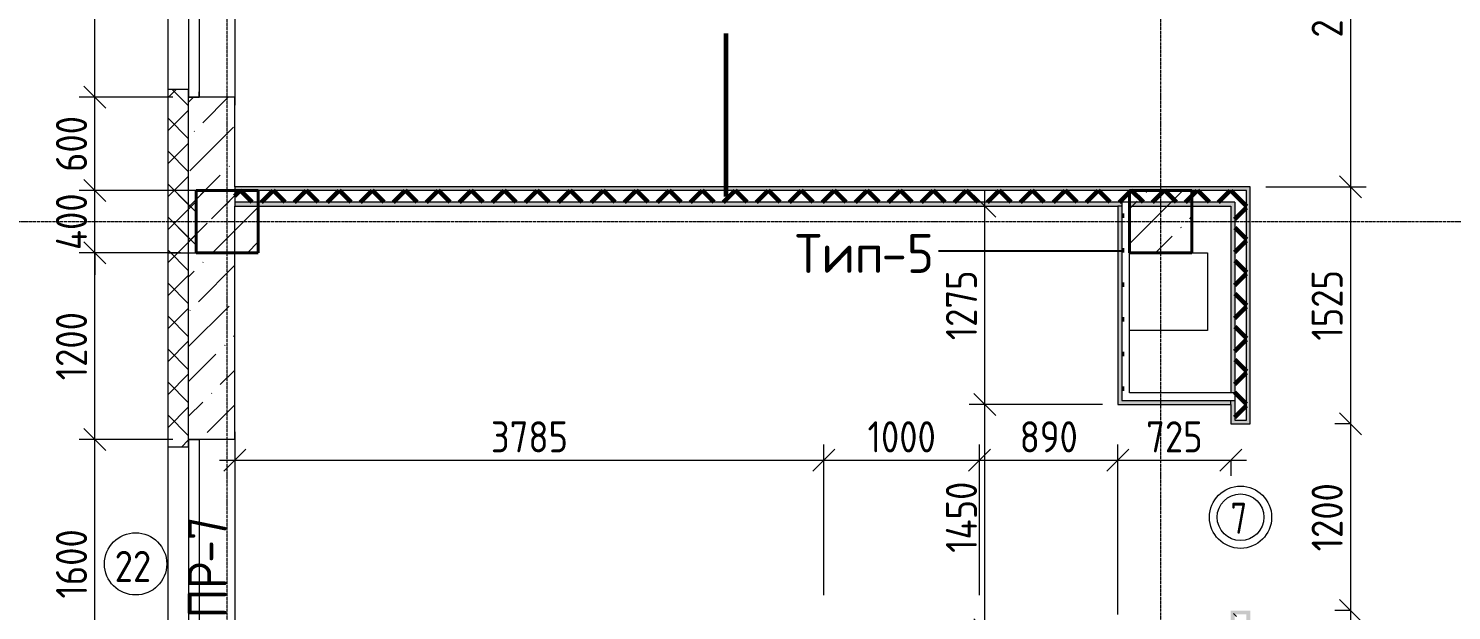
# Model space of a CAD drawing. Header units: millimetres. Extents: x -60946 to 138510, y -262288 to 24501.
# Drawn here: x -20868 to -11722, y -149693 to -145950 of the extents above; entities that cross this region are included whole.
import ezdxf

# ---------------------------------------------------------------- set-up
doc = ezdxf.new("R2010")
doc.units = ezdxf.units.MM
doc.linetypes.add('ADSK_Линия сетки', pattern=[25, 20, -2.5, 0, -2.5])
for name, color, linetype, lineweight in [('2)Тип-2', 3, 'Continuous', 60), ('2)Тип-5', 1, 'Continuous', 60), ('_ Окна', 7, 'Continuous', 18), ('Марки', 7, 'Continuous', 20), ('Марки дверей', 7, 'Continuous', 20), ('Марки окон', 7, 'Continuous', 20), ('Несущие колонны', 7, 'Continuous', 18), ('Окна', 7, 'Continuous', 9), ('Оси', 7, 'Continuous', 9), ('Перекрытие', 7, 'Continuous', 18), ('Размеры', 7, 'Continuous', 9), ('Стены внутренние', 7, 'Continuous', 18), ('Стены наружные', 7, 'Continuous', 18), ('Стены штриховка', 7, 'Continuous', 9)]:
    doc.layers.add(name, color=color, linetype=linetype, lineweight=lineweight)
doc.styles.add('GOST Common_2', font='', dxfattribs={"width": 0.9, "height": 250})
doc.styles.add('GOST Common_3', font='', dxfattribs={"width": 0.9, "height": 200})
doc.styles.add('GOST Common_4', font='', dxfattribs={"height": 250})
doc.styles.add('GOST Common_B', font='', dxfattribs={"width": 0.8, "height": 200})
doc.styles.get('GOST Common_2').set_extended_font_data('GOST Common')
doc.styles.get('GOST Common_3').set_extended_font_data('GOST Common')
doc.styles.get('GOST Common_4').set_extended_font_data('GOST Common')
doc.styles.get('GOST Common_B').set_extended_font_data('GOST Common', bold=True)
doc.dimstyles.new('ADSK_Основной_2_0_1', dxfattribs={"dimscale": 304.8, "dimtxt": 201.142999, "dimasz": 0.463911, "dimexe": 0.328084, "dimexo": 0.328084, "dimgap": 0.164042, "dimtad": 1, "dimdec": 3, "dimrnd": 0.001, "dimdsep": 46, "dimtxsty": 'GOST Common_3', "dimblk1": 'OBLIQUE', "dimblk2": 'OBLIQUE', "dimsah": 1, "dimcen": 0.09, "dimdle": 0.328084, "dimazin": 2, "dimtfac": 1, "dimtdec": 4, "dimtix": 1, "dimtmove": 1, "dimatfit": 3, "dimfxl": 1, "dimtvp": 1, "dimtolj": 1, "dimtzin": 0, "dimlwd": 20, "dimlwe": 20, "dimarcsym": 2})
doc.dimstyles.new('ADSK_Основной_2_0_2', dxfattribs={"dimscale": 304.8, "dimtxt": 201.142999, "dimasz": 0.463911, "dimexe": 0.328084, "dimexo": 0.328084, "dimgap": 0.164042, "dimtad": 1, "dimdec": 3, "dimrnd": 0.001, "dimdsep": 46, "dimtxsty": 'GOST Common_3', "dimblk1": 'OBLIQUE', "dimblk2": 'OBLIQUE', "dimsah": 1, "dimcen": 0.09, "dimdle": 0.328084, "dimazin": 2, "dimtfac": 1, "dimtdec": 4, "dimtix": 1, "dimtmove": 0, "dimatfit": 3, "dimfxl": 1, "dimtvp": 1, "dimtolj": 1, "dimtzin": 0, "dimlwd": 20, "dimlwe": 20, "dimarcsym": 2})
pattern_1 = [(45, (9.36, -150597.75), (-224.5064, 224.5064), []), (45, (233.87, -150597.75), (-224.5064, 224.5064), [396.875, -79.375, 3.353, -76.022])]
pattern_2 = [(45, (9.36, -150597.75), (-106.066, 106.066), []), (135, (9.36, -150597.75), (-106.066, -106.066), [])]

# ---------------------------------------------------------------- blocks, each defined once
blk = doc.blocks.new('ADSK_КолоннаЖБ_Прямоугольная - 400x400 мм-1807142-Кладочный план 3-го этажа')
at = {"layer": 'Несущие колонны', "lineweight": 40}
for p, q in [((-200, 200), (200, 200)), ((-200, -200), (-200, 200)), ((200, 200), (200, -200)), ((200, -200), (-200, -200))]:
    blk.add_line(p, q, dxfattribs=at)
blk = doc.blocks.new('ОКНО L03 _2СТ_RS - ОК-5_1600х2000h-3556607-Кладочный план 3-го этажа')
at = {"layer": '_ Окна'}
for p, q in [((-838.1, -79), (761.9, -79)), ((-838.1, -149), (-838.1, -79)), ((-838.1, -79), (-803.1, -79)), ((-818.1, -79), (-38.1, -79)), ((-38.1, -79), (741.9, -79)), ((761.9, -79), (726.9, -79)), ((761.9, -149), (761.9, -79)), ((-838.1, -149), (761.9, -149)), ((-838.1, -149), (-833.1, -149)), ((-818.1, -149), (-38.1, -149)), ((-38.1, -149), (741.9, -149)), ((761.9, -149), (756.9, -149))]:
    blk.add_line(p, q, dxfattribs=at)
at = {"layer": 'Окна'}
blk.add_line((-888.1, 150), (811.9, 150), dxfattribs=at)
blk = doc.blocks.new('_Oblique')
at = {"color": 0, "linetype": 'ByBlock', "lineweight": -2}
blk.add_line((-0.5, -0.5), (0.5, 0.5), dxfattribs=at)
blk = doc.blocks.new('*D5131')
at = {"layer": 'Defpoints', "color": 0, "transparency": 16777216}
for p in [(-20441.2, -148592.8), (-19839.6, -148592.8), (-19839.6, -150192.8)]:
    blk.add_point(p, dxfattribs=at)
at = {"layer": 'Размеры', "color": 0, "lineweight": 20, "transparency": 16777216}
for p, q in [((-20441.2, -150292.8), (-20441.2, -148492.8)), ((-19939.6, -148592.8), (-20541.2, -148592.8)), ((-19939.6, -150192.8), (-20541.2, -150192.8))]:
    blk.add_line(p, q, dxfattribs=at)
at = {"layer": 'Размеры', "color": 0, "lineweight": 20, "transparency": 16777216, "xscale": 141.4, "yscale": 141.4, "zscale": 141.4}
for p, rotation in [((-20441.2, -148592.8), 90), ((-20441.2, -150192.8), 270)]:
    blk.add_blockref('_Oblique', p, dxfattribs=dict(at, rotation=rotation))
at = {"layer": 'Размеры', "color": 0, "lineweight": 9, "transparency": 16777216, "insert": (-20591.2, -149392.8), "char_height": 200, "width": 560.473, "attachment_point": 5, "rotation": 90, "style": 'GOST Common_3'}
blk.add_mtext('\\A1;1600', dxfattribs=at)
blk = doc.blocks.new('*D5132')
at = {"layer": 'Defpoints', "color": 0, "transparency": 16777216}
for p in [(-20441.2, -147392.8), (-19790.6, -147392.8), (-19839.6, -148592.8)]:
    blk.add_point(p, dxfattribs=at)
at = {"layer": 'Размеры', "color": 0, "lineweight": 20, "transparency": 16777216}
for p, q in [((-20441.2, -148692.8), (-20441.2, -147292.8)), ((-19890.6, -147392.8), (-20541.2, -147392.8)), ((-19939.6, -148592.8), (-20541.2, -148592.8))]:
    blk.add_line(p, q, dxfattribs=at)
at = {"layer": 'Размеры', "color": 0, "lineweight": 20, "transparency": 16777216, "xscale": 141.4, "yscale": 141.4, "zscale": 141.4}
for p, rotation in [((-20441.2, -147392.8), 90), ((-20441.2, -148592.8), 270)]:
    blk.add_blockref('_Oblique', p, dxfattribs=dict(at, rotation=rotation))
at = {"layer": 'Размеры', "color": 0, "lineweight": 9, "transparency": 16777216, "insert": (-20591.2, -147992.8), "char_height": 200, "width": 560.473, "attachment_point": 5, "rotation": 90, "style": 'GOST Common_3'}
blk.add_mtext('\\A1;1200', dxfattribs=at)
blk = doc.blocks.new('*D5133')
at = {"layer": 'Defpoints', "color": 0, "transparency": 16777216}
for p in [(-20441.2, -146992.8), (-19790.6, -146992.8), (-19790.6, -147392.8)]:
    blk.add_point(p, dxfattribs=at)
at = {"layer": 'Размеры', "color": 0, "lineweight": 20, "transparency": 16777216}
for p, q in [((-20441.2, -146992.8), (-20441.2, -146851.4)), ((-19890.6, -146992.8), (-20541.2, -146992.8)), ((-20441.2, -147392.8), (-20441.2, -146992.8)), ((-19890.6, -147392.8), (-20541.2, -147392.8)), ((-20441.2, -147392.8), (-20441.2, -147534.2))]:
    blk.add_line(p, q, dxfattribs=at)
at = {"layer": 'Размеры', "color": 0, "lineweight": 20, "transparency": 16777216, "xscale": 141.4, "yscale": 141.4, "zscale": 141.4}
for p, rotation in [((-20441.2, -146992.8), 270), ((-20441.2, -147392.8), 90)]:
    blk.add_blockref('_Oblique', p, dxfattribs=dict(at, rotation=rotation))
at = {"layer": 'Размеры', "color": 0, "lineweight": 9, "transparency": 16777216, "insert": (-20591.2, -147192.8), "char_height": 200, "width": 474.561, "attachment_point": 5, "rotation": 90, "style": 'GOST Common_3'}
blk.add_mtext('\\A1;400', dxfattribs=at)
blk = doc.blocks.new('*D5134')
at = {"layer": 'Defpoints', "color": 0, "transparency": 16777216}
for p in [(-20441.2, -146392.8), (-19839.6, -146392.8), (-19790.6, -146992.8)]:
    blk.add_point(p, dxfattribs=at)
at = {"layer": 'Размеры', "color": 0, "lineweight": 20, "transparency": 16777216}
for p, q in [((-20441.2, -147092.8), (-20441.2, -146292.8)), ((-19939.6, -146392.8), (-20541.2, -146392.8)), ((-19890.6, -146992.8), (-20541.2, -146992.8))]:
    blk.add_line(p, q, dxfattribs=at)
at = {"layer": 'Размеры', "color": 0, "lineweight": 20, "transparency": 16777216, "xscale": 141.4, "yscale": 141.4, "zscale": 141.4}
for p, rotation in [((-20441.2, -146392.8), 90), ((-20441.2, -146992.8), 270)]:
    blk.add_blockref('_Oblique', p, dxfattribs=dict(at, rotation=rotation))
at = {"layer": 'Размеры', "color": 0, "lineweight": 9, "transparency": 16777216, "insert": (-20591.2, -146692.8), "char_height": 200, "width": 454.106, "attachment_point": 5, "rotation": 90, "style": 'GOST Common_3'}
blk.add_mtext('\\A1;600', dxfattribs=at)
blk = doc.blocks.new('*D5135')
at = {"layer": 'Defpoints', "color": 0, "transparency": 16777216}
for p in [(-20441.2, -144792.8), (-19839.6, -144792.8), (-19839.6, -146392.8)]:
    blk.add_point(p, dxfattribs=at)
at = {"layer": 'Размеры', "color": 0, "lineweight": 20, "transparency": 16777216}
for p, q in [((-20441.2, -146492.8), (-20441.2, -144692.8)), ((-19939.6, -144792.8), (-20541.2, -144792.8)), ((-19939.6, -146392.8), (-20541.2, -146392.8))]:
    blk.add_line(p, q, dxfattribs=at)
at = {"layer": 'Размеры', "color": 0, "lineweight": 20, "transparency": 16777216, "xscale": 141.4, "yscale": 141.4, "zscale": 141.4}
for p, rotation in [((-20441.2, -144792.8), 90), ((-20441.2, -146392.8), 270)]:
    blk.add_blockref('_Oblique', p, dxfattribs=dict(at, rotation=rotation))
at = {"layer": 'Размеры', "color": 0, "lineweight": 9, "transparency": 16777216, "insert": (-20591.2, -145592.8), "char_height": 200, "width": 560.473, "attachment_point": 5, "rotation": 90, "style": 'GOST Common_3'}
blk.add_mtext('\\A1;1600', dxfattribs=at)
blk = doc.blocks.new('М_двери1 - Марка экземпляра 2-3719212-Кладочный план 3-го этажа')
at = {"layer": 'Марки дверей'}
for radius in [2, 1.5]:
    blk.add_circle((0, 0), radius, dxfattribs=at)
blk = doc.blocks.new('*D5336')
at = {"layer": 'Defpoints', "color": 0, "transparency": 16777216}
for p in [(-12890.6, -144567.8), (-13015.6, -146967.8), (-12371.5, -146967.8)]:
    blk.add_point(p, dxfattribs=at)
at = {"layer": 'Размеры', "color": 0, "lineweight": 20, "transparency": 16777216}
for p, q in [((-12371.5, -144467.8), (-12371.5, -147067.8)), ((-12790.6, -144567.8), (-12271.5, -144567.8)), ((-12915.6, -146967.8), (-12271.5, -146967.8))]:
    blk.add_line(p, q, dxfattribs=at)
at = {"layer": 'Размеры', "color": 0, "lineweight": 20, "transparency": 16777216, "xscale": 141.4, "yscale": 141.4, "zscale": 141.4}
for p, rotation in [((-12371.5, -144567.8), 90), ((-12371.5, -146967.8), 270)]:
    blk.add_blockref('_Oblique', p, dxfattribs=dict(at, rotation=rotation))
at = {"layer": 'Размеры', "color": 0, "lineweight": 9, "transparency": 16777216, "insert": (-12521.5, -145767.8), "char_height": 200, "width": 625.93, "attachment_point": 5, "rotation": 90, "style": 'GOST Common_3'}
blk.add_mtext('\\A1;2400', dxfattribs=at)
blk = doc.blocks.new('*D5337')
at = {"layer": 'Defpoints', "color": 0, "transparency": 16777216}
for p in [(-13015.6, -146967.8), (-12371.5, -148492.8), (-12271.5, -148492.8)]:
    blk.add_point(p, dxfattribs=at)
at = {"layer": 'Размеры', "color": 0, "lineweight": 20, "transparency": 16777216}
for p, q in [((-12371.5, -146867.8), (-12371.5, -148592.8)), ((-12915.6, -146967.8), (-12271.5, -146967.8)), ((-12371.5, -148492.8), (-12471.5, -148492.8))]:
    blk.add_line(p, q, dxfattribs=at)
at = {"layer": 'Размеры', "color": 0, "lineweight": 20, "transparency": 16777216, "xscale": 141.4, "yscale": 141.4, "zscale": 141.4}
for p, rotation in [((-12371.5, -146967.8), 90), ((-12371.5, -148492.8), 270)]:
    blk.add_blockref('_Oblique', p, dxfattribs=dict(at, rotation=rotation))
at = {"layer": 'Размеры', "color": 0, "lineweight": 9, "transparency": 16777216, "insert": (-12521.5, -147730.3), "char_height": 200, "width": 560.473, "attachment_point": 5, "rotation": 90, "style": 'GOST Common_3'}
blk.add_mtext('\\A1;1525', dxfattribs=at)
blk = doc.blocks.new('*D5338')
at = {"layer": 'Defpoints', "color": 0, "transparency": 16777216}
for p in [(-12271.5, -148492.8), (-12371.5, -149692.8), (-12271.5, -149692.8)]:
    blk.add_point(p, dxfattribs=at)
at = {"layer": 'Размеры', "color": 0, "lineweight": 20, "transparency": 16777216}
for p, q in [((-12371.5, -148392.8), (-12371.5, -149792.8)), ((-12371.5, -148492.8), (-12471.5, -148492.8)), ((-12371.5, -149692.8), (-12471.5, -149692.8))]:
    blk.add_line(p, q, dxfattribs=at)
at = {"layer": 'Размеры', "color": 0, "lineweight": 20, "transparency": 16777216, "xscale": 141.4, "yscale": 141.4, "zscale": 141.4}
for p, rotation in [((-12371.5, -148492.8), 90), ((-12371.5, -149692.8), 270)]:
    blk.add_blockref('_Oblique', p, dxfattribs=dict(at, rotation=rotation))
at = {"layer": 'Размеры', "color": 0, "lineweight": 9, "transparency": 16777216, "insert": (-12521.5, -149092.8), "char_height": 200, "width": 560.473, "attachment_point": 5, "rotation": 90, "style": 'GOST Common_3'}
blk.add_mtext('\\A1;1200', dxfattribs=at)
blk = doc.blocks.new('*D5339')
at = {"layer": 'Defpoints', "color": 0, "transparency": 16777216}
for p in [(-12271.5, -149692.8), (-12371.5, -152692.8), (-12271.5, -152692.8)]:
    blk.add_point(p, dxfattribs=at)
at = {"layer": 'Размеры', "color": 0, "lineweight": 20, "transparency": 16777216}
for p, q in [((-12371.5, -149592.8), (-12371.5, -152792.8)), ((-12371.5, -149692.8), (-12471.5, -149692.8)), ((-12371.5, -152692.8), (-12471.5, -152692.8))]:
    blk.add_line(p, q, dxfattribs=at)
at = {"layer": 'Размеры', "color": 0, "lineweight": 20, "transparency": 16777216, "xscale": 141.4, "yscale": 141.4, "zscale": 141.4}
for p, rotation in [((-12371.5, -149692.8), 90), ((-12371.5, -152692.8), 270)]:
    blk.add_blockref('_Oblique', p, dxfattribs=dict(at, rotation=rotation))
at = {"layer": 'Размеры', "color": 0, "lineweight": 9, "transparency": 16777216, "insert": (-12521.5, -151192.8), "char_height": 200, "width": 605.475, "attachment_point": 5, "rotation": 90, "style": 'GOST Common_3'}
blk.add_mtext('\\A1;3000', dxfattribs=at)
blk = doc.blocks.new('*D5610')
at = {"layer": 'Defpoints', "color": 0, "transparency": 16777216}
for p in [(-14721.8, -148367.8), (-13865.6, -148367.8), (-13865.6, -149817.8)]:
    blk.add_point(p, dxfattribs=at)
at = {"layer": 'Размеры', "color": 0, "lineweight": 20, "transparency": 16777216}
for p, q in [((-14721.8, -149917.8), (-14721.8, -148267.8)), ((-13965.6, -148367.8), (-14821.8, -148367.8)), ((-13965.6, -149817.8), (-14821.8, -149817.8))]:
    blk.add_line(p, q, dxfattribs=at)
at = {"layer": 'Размеры', "color": 0, "lineweight": 20, "transparency": 16777216, "xscale": 141.4, "yscale": 141.4, "zscale": 141.4}
for p, rotation in [((-14721.8, -148367.8), 90), ((-14721.8, -149817.8), 270)]:
    blk.add_blockref('_Oblique', p, dxfattribs=dict(at, rotation=rotation))
at = {"layer": 'Размеры', "color": 0, "lineweight": 9, "transparency": 16777216, "insert": (-14871.8, -149092.8), "char_height": 200, "width": 580.928, "attachment_point": 5, "rotation": 90, "style": 'GOST Common_3'}
blk.add_mtext('\\A1;1450', dxfattribs=at)
blk = doc.blocks.new('*D5611')
at = {"layer": 'Defpoints', "color": 0, "transparency": 16777216}
for p in [(-14821.8, -147092.8), (-14721.8, -147092.8), (-13865.6, -148367.8)]:
    blk.add_point(p, dxfattribs=at)
at = {"layer": 'Размеры', "color": 0, "lineweight": 20, "transparency": 16777216}
for p, q in [((-14721.8, -148467.8), (-14721.8, -146992.8)), ((-14721.8, -147092.8), (-14621.8, -147092.8)), ((-13965.6, -148367.8), (-14821.8, -148367.8))]:
    blk.add_line(p, q, dxfattribs=at)
at = {"layer": 'Размеры', "color": 0, "lineweight": 20, "transparency": 16777216, "xscale": 141.4, "yscale": 141.4, "zscale": 141.4}
for p, rotation in [((-14721.8, -147092.8), 90), ((-14721.8, -148367.8), 270)]:
    blk.add_blockref('_Oblique', p, dxfattribs=dict(at, rotation=rotation))
at = {"layer": 'Размеры', "color": 0, "lineweight": 9, "transparency": 16777216, "insert": (-14871.8, -147730.3), "char_height": 200, "width": 560.473, "attachment_point": 5, "rotation": 90, "style": 'GOST Common_3'}
blk.add_mtext('\\A1;1275', dxfattribs=at)
blk = doc.blocks.new('*D5618')
at = {"layer": 'Defpoints', "color": 0, "transparency": 16777216}
for p in [(-19540.6, -148625.8), (-15755.6, -148725.8), (-15755.6, -149692.8)]:
    blk.add_point(p, dxfattribs=at)
at = {"layer": 'Размеры', "color": 0, "lineweight": 20, "transparency": 16777216}
for p, q in [((-15755.6, -149592.8), (-15755.6, -148625.8)), ((-19640.6, -148725.8), (-15655.6, -148725.8)), ((-19540.6, -148725.8), (-19540.6, -148825.8))]:
    blk.add_line(p, q, dxfattribs=at)
at = {"layer": 'Размеры', "color": 0, "lineweight": 20, "transparency": 16777216, "xscale": 141.4, "yscale": 141.4, "zscale": 141.4, "rotation": 180}
blk.add_blockref('_Oblique', (-19540.6, -148725.8), dxfattribs=at)
at = {"layer": 'Размеры', "color": 0, "lineweight": 20, "transparency": 16777216, "xscale": 141.4, "yscale": 141.4, "zscale": 141.4}
blk.add_blockref('_Oblique', (-15755.6, -148725.8), dxfattribs=at)
at = {"layer": 'Размеры', "color": 0, "lineweight": 9, "transparency": 16777216, "insert": (-17648.1, -148575.8), "char_height": 200, "width": 605.475, "attachment_point": 5, "style": 'GOST Common_3'}
blk.add_mtext('\\A1;3785', dxfattribs=at)
blk = doc.blocks.new('*D5619')
at = {"layer": 'Defpoints', "color": 0, "transparency": 16777216}
for p in [(-14755.6, -148725.8), (-15755.6, -149692.8), (-14755.6, -149692.8)]:
    blk.add_point(p, dxfattribs=at)
at = {"layer": 'Размеры', "color": 0, "lineweight": 20, "transparency": 16777216}
for p, q in [((-15755.6, -149592.8), (-15755.6, -148625.8)), ((-14755.6, -149592.8), (-14755.6, -148625.8)), ((-15855.6, -148725.8), (-14655.6, -148725.8))]:
    blk.add_line(p, q, dxfattribs=at)
at = {"layer": 'Размеры', "color": 0, "lineweight": 20, "transparency": 16777216, "xscale": 141.4, "yscale": 141.4, "zscale": 141.4, "rotation": 180}
blk.add_blockref('_Oblique', (-15755.6, -148725.8), dxfattribs=at)
at = {"layer": 'Размеры', "color": 0, "lineweight": 20, "transparency": 16777216, "xscale": 141.4, "yscale": 141.4, "zscale": 141.4}
blk.add_blockref('_Oblique', (-14755.6, -148725.8), dxfattribs=at)
at = {"layer": 'Размеры', "color": 0, "lineweight": 9, "transparency": 16777216, "insert": (-15255.6, -148575.8), "char_height": 200, "width": 560.473, "attachment_point": 5, "style": 'GOST Common_3'}
blk.add_mtext('\\A1;1000', dxfattribs=at)
blk = doc.blocks.new('*D5620')
at = {"layer": 'Defpoints', "color": 0, "transparency": 16777216}
for p in [(-13865.6, -148725.8), (-14755.6, -149692.8), (-13865.6, -149817.8)]:
    blk.add_point(p, dxfattribs=at)
at = {"layer": 'Размеры', "color": 0, "lineweight": 20, "transparency": 16777216}
for p, q in [((-14755.6, -149592.8), (-14755.6, -148625.8)), ((-13865.6, -149717.8), (-13865.6, -148625.8)), ((-14855.6, -148725.8), (-13765.6, -148725.8))]:
    blk.add_line(p, q, dxfattribs=at)
at = {"layer": 'Размеры', "color": 0, "lineweight": 20, "transparency": 16777216, "xscale": 141.4, "yscale": 141.4, "zscale": 141.4, "rotation": 180}
blk.add_blockref('_Oblique', (-14755.6, -148725.8), dxfattribs=at)
at = {"layer": 'Размеры', "color": 0, "lineweight": 20, "transparency": 16777216, "xscale": 141.4, "yscale": 141.4, "zscale": 141.4}
blk.add_blockref('_Oblique', (-13865.6, -148725.8), dxfattribs=at)
at = {"layer": 'Размеры', "color": 0, "lineweight": 9, "transparency": 16777216, "insert": (-14310.6, -148575.8), "char_height": 200, "width": 454.106, "attachment_point": 5, "style": 'GOST Common_3'}
blk.add_mtext('\\A1;890', dxfattribs=at)
blk = doc.blocks.new('*D5621')
at = {"layer": 'Defpoints', "color": 0, "transparency": 16777216}
for p in [(-13140.6, -148625.8), (-13140.6, -148725.8), (-13865.6, -149817.8)]:
    blk.add_point(p, dxfattribs=at)
at = {"layer": 'Размеры', "color": 0, "lineweight": 20, "transparency": 16777216}
for p, q in [((-13865.6, -149717.8), (-13865.6, -148625.8)), ((-13965.6, -148725.8), (-13040.6, -148725.8)), ((-13140.6, -148725.8), (-13140.6, -148825.8))]:
    blk.add_line(p, q, dxfattribs=at)
at = {"layer": 'Размеры', "color": 0, "lineweight": 20, "transparency": 16777216, "xscale": 141.4, "yscale": 141.4, "zscale": 141.4, "rotation": 180}
blk.add_blockref('_Oblique', (-13865.6, -148725.8), dxfattribs=at)
at = {"layer": 'Размеры', "color": 0, "lineweight": 20, "transparency": 16777216, "xscale": 141.4, "yscale": 141.4, "zscale": 141.4}
blk.add_blockref('_Oblique', (-13140.6, -148725.8), dxfattribs=at)
at = {"layer": 'Размеры', "color": 0, "lineweight": 9, "transparency": 16777216, "insert": (-13503.1, -148575.8), "char_height": 200, "width": 454.106, "attachment_point": 5, "style": 'GOST Common_3'}
blk.add_mtext('\\A1;725', dxfattribs=at)
blk = doc.blocks.new('М_окна1 - Маркировка типоразмера-1510237-Кладочный план 3-го этажа')
at = {"layer": 'Марки окон'}
blk.add_circle((0, 0), 2, dxfattribs=at)

msp = doc.modelspace()

# ---------------------------------------------------------------- hatches: boundary and pattern name
at = {"layer": '2)Тип-2'}
msp.add_hatch(color=256, dxfattribs=at).paths.add_polyline_path([(-13140.6385, -146992.7816), (-13040.6385, -146992.7816), (-13040.6385, -146967.7816), (-19540.6385, -146967.7816), (-19540.6385, -146992.7816), (-13303.7149, -146992.7816)])
h = msp.add_hatch(color=256, dxfattribs=at)
h.paths.add_polyline_path([(-13015.6385, -157542.7816), (-13015.6385, -156192.7816), (-13040.6385, -156192.7816), (-13040.6385, -157542.7816)])
h.paths.add_polyline_path([(-13015.6385, -154942.7816), (-13015.6385, -153917.7816), (-13040.6385, -153917.7816), (-13040.6385, -154942.7816)])
h.paths.add_polyline_path([(-13015.6385, -152667.7816), (-13015.6385, -149717.7816), (-13040.6385, -149717.7816), (-13040.6385, -152667.7816)])
h.paths.add_polyline_path([(-13015.6385, -148467.7816), (-13015.6385, -146967.7816), (-13040.6385, -146967.7816), (-13040.6385, -148467.7816)])
h = msp.add_hatch(dxfattribs=at)
h.set_pattern_fill('FP_4', color=256, style=0, pattern_type=2)
h.set_pattern_definition(pattern_2)
h.paths.add_polyline_path([(-13115.6385, -147067.7816), (-13115.6385, -146992.7816), (-19540.6385, -146992.7816), (-19540.6385, -147067.7816), (-13140.6385, -147067.7816)])
h = msp.add_hatch(dxfattribs=at)
h.set_pattern_fill('FP_4', color=256, style=0, pattern_type=2)
h.set_pattern_definition(pattern_2)
h.paths.add_polyline_path([(-13040.6385, -157542.7816), (-13040.6385, -156192.7816), (-13115.6385, -156192.7816), (-13115.6385, -157542.7816)])
h.paths.add_polyline_path([(-13040.6385, -154942.7816), (-13040.6385, -153917.7816), (-13115.6385, -153917.7816), (-13115.6385, -154942.7816)])
h.paths.add_polyline_path([(-13040.6385, -152667.7816), (-13040.6385, -149717.7816), (-13115.6385, -149717.7816), (-13115.6385, -152667.7816)])
h.paths.add_polyline_path([(-13115.6385, -148467.7816), (-13040.6385, -148467.7816), (-13040.6385, -146992.7816), (-13115.6385, -146992.7816), (-13115.6385, -148342.7816)])
h = msp.add_hatch(color=256, dxfattribs=at)
h.paths.add_polyline_path([(-13303.7149, -147092.7816), (-13140.6385, -147092.7816), (-13140.6385, -147067.7816), (-13790.6385, -147067.7816), (-13790.6385, -147092.7816)])
h.paths.add_polyline_path([(-19540.6385, -147092.7816), (-13840.6385, -147092.7816), (-13840.6385, -147067.7816), (-19540.6385, -147067.7816)])
h = msp.add_hatch(color=256, dxfattribs=at)
h.paths.add_polyline_path([(-13115.6385, -157542.7816), (-13115.6385, -156367.7816), (-13140.6385, -156367.7816), (-13140.6385, -157542.7816)])
h.paths.add_polyline_path([(-13140.6385, -156317.7816), (-13115.6385, -156317.7816), (-13115.6385, -156192.7816), (-13015.6385, -156192.7816), (-13015.6385, -156167.7816), (-13140.6385, -156167.7816), (-13140.6385, -156292.7816)])
h.paths.add_polyline_path([(-13015.6385, -154967.7816), (-13015.6385, -154942.7816), (-13115.6385, -154942.7816), (-13115.6385, -154817.7816), (-13140.6385, -154817.7816), (-13140.6385, -154967.7816)])
h.paths.add_polyline_path([(-13115.6385, -154767.7816), (-13115.6385, -154092.7816), (-13140.6385, -154092.7816), (-13140.6385, -154767.7816)])
h.paths.add_polyline_path([(-13115.6385, -154042.7816), (-13115.6385, -153917.7816), (-13015.6385, -153917.7816), (-13015.6385, -153892.7816), (-13140.6385, -153892.7816), (-13140.6385, -154042.7816)])
h.paths.add_polyline_path([(-13015.6385, -152692.7816), (-13015.6385, -152667.7816), (-13115.6385, -152667.7816), (-13115.6385, -152542.7816), (-13140.6385, -152542.7816), (-13140.6385, -152692.7816)])
h.paths.add_polyline_path([(-13115.6385, -152492.7816), (-13115.6385, -150842.7816), (-13140.6385, -150842.7816), (-13140.6385, -152492.7816)])
h.paths.add_polyline_path([(-13115.6385, -150792.7816), (-13115.6385, -149892.7816), (-13140.6385, -149892.7816), (-13140.6385, -150792.7816)])
h.paths.add_polyline_path([(-13140.6385, -149842.7816), (-13115.6385, -149842.7816), (-13115.6385, -149717.7816), (-13015.6385, -149717.7816), (-13015.6385, -149692.7816), (-13140.6385, -149692.7816), (-13140.6385, -149817.7816)])
h.paths.add_polyline_path([(-13140.6385, -148492.7816), (-13015.6385, -148492.7816), (-13015.6385, -148467.7816), (-13115.6385, -148467.7816), (-13115.6385, -148342.7816), (-13140.6385, -148342.7816), (-13140.6385, -148367.7816)])
h.paths.add_polyline_path([(-13140.6385, -148292.7816), (-13115.6385, -148292.7816), (-13115.6385, -147067.7816), (-13140.6385, -147067.7816), (-13140.6385, -147092.7816)])
at = {"layer": '2)Тип-5', "true_color": 0xd50000}
for points in [[(-13840.6385, -148342.7816), (-13840.6385, -147092.7816), (-13865.6385, -147092.7816), (-13865.6385, -148342.7816)], [(-13303.7149, -148367.7816), (-13140.6385, -148367.7816), (-13140.6385, -148342.7816), (-13865.6385, -148342.7816), (-13865.6385, -148367.7816)]]:
    msp.add_hatch(color=12, dxfattribs=at).paths.add_polyline_path(points)
h = msp.add_hatch(dxfattribs=at)
h.set_pattern_fill('FP_7', color=12, style=0, pattern_type=2)
h.set_pattern_definition([(0, (9.36, -150597.75), (111.125, 111.125), [55.562, -166.687]), (90, (37.14, -150625.53), (-111.125, 111.125), [55.562, -166.687])])
h.paths.add_polyline_path([(-13790.6385, -148292.7816), (-13790.6385, -147067.7816), (-13840.6385, -147067.7816), (-13840.6385, -148292.7816)])
at = {"layer": 'Несущие колонны', "lineweight": 9}
h = msp.add_hatch(dxfattribs=at)
h.set_pattern_fill('FP_1', color=256, style=0, pattern_type=2)
h.set_pattern_definition(pattern_1)
h.paths.add_polyline_path([(-19790.6385, -147392.7816), (-19390.6385, -147392.7816), (-19390.6385, -146992.7816), (-19790.6385, -146992.7816)])
h = msp.add_hatch(dxfattribs=at)
h.set_pattern_fill('FP_1', color=256, style=0, pattern_type=2)
h.set_pattern_definition(pattern_1)
h.paths.add_polyline_path([(-13790.6385, -147392.7816), (-13390.6385, -147392.7816), (-13390.6385, -146992.7816), (-13790.6385, -146992.7816)])
at = {"layer": 'Стены внутренние', "lineweight": 9}
h = msp.add_hatch(dxfattribs=at)
h.set_pattern_fill('FP_2', color=256, style=0, pattern_type=2)
h.set_pattern_definition([(45, (9.36, -150597.75), (84.1895, 308.696), [396.875, -79.375, 3.353, -76.022])])
h.paths.add_polyline_path([(-19790.6385, -157392.7816), (-19540.6385, -157392.7816), (-19540.6385, -153992.7816), (-19839.6385, -153992.7816), (-19840.6385, -157392.7816)])
h.paths.add_polyline_path([(-19840.6385, -152442.7816), (-19839.6385, -152442.7816), (-19839.6385, -152392.7816), (-19540.6385, -152392.7816), (-19540.6385, -150192.7816), (-19839.6385, -150192.7816), (-19840.6385, -151775.6879)])
h.paths.add_polyline_path([(-19839.6385, -148642.7816), (-19839.6385, -148592.7816), (-19540.6385, -148592.7816), (-19540.6385, -146392.7816), (-19839.6385, -146392.7816), (-19840.6385, -148642.7816)])
h.paths.add_polyline_path([(-19839.6385, -144842.7816), (-19839.6385, -144792.7816), (-19540.6385, -144792.7816), (-19540.6385, -143592.7816), (-19839.6385, -143592.7816), (-19840.6385, -144842.7816)])
h.paths.add_polyline_path([(-19840.6385, -142042.7816), (-19839.6385, -142042.7816), (-19839.6385, -141992.7816), (-19540.6385, -141992.7816), (-19540.6385, -139592.7816), (-19840.6385, -139592.7816), (-19840.6385, -140879.5231)])
at = {"layer": 'Стены наружные', "lineweight": 9}
h = msp.add_hatch(dxfattribs=at)
h.set_pattern_fill('FP_4', color=256, style=0, pattern_type=2)
h.set_pattern_definition(pattern_2)
h.paths.add_polyline_path([(-19840.6385, -157792.7816), (-19840.6385, -153942.7816), (-19970.6385, -153942.7816), (-19970.6385, -157792.7816)])
h.paths.add_polyline_path([(-19970.6385, -152442.7816), (-19840.6385, -152442.7816), (-19840.6385, -150142.7816), (-19970.6385, -150142.7816), (-19970.6385, -151775.6879)])
h.paths.add_polyline_path([(-19970.6385, -148642.7816), (-19840.6385, -148642.7816), (-19840.6385, -146342.7816), (-19970.6385, -146342.7816)])
h.paths.add_polyline_path([(-19970.6385, -144842.7816), (-19840.6385, -144842.7816), (-19840.6385, -143542.7816), (-19970.6385, -143542.7816), (-19970.6385, -143603.5643)])
h.paths.add_polyline_path([(-19970.6385, -142042.7816), (-19840.6385, -142042.7816), (-19840.6385, -139772.7816), (-19970.6385, -139772.7816), (-19970.6385, -140879.5231)])
h = msp.add_hatch(dxfattribs=at)
h.set_pattern_fill('FP_4', color=256, style=0, pattern_type=2)
h.set_pattern_definition(pattern_2)
h.paths.add_polyline_path([(-19970.6385, -147392.7816), (-19790.6385, -147392.7816), (-19790.6385, -146992.7816), (-19970.6385, -146992.7816)])

# ---------------------------------------------------------------- linework, layer by layer
at = {"layer": '2)Тип-2'}
msp.add_line((-16383.7311, -147030.2816), (-16383.7311, -145982.4971), dxfattribs=at)
at = {"layer": '2)Тип-5', "lineweight": 25}
msp.add_line((-13828.1385, -147382.5066), (-15020.2188, -147382.5066), dxfattribs=at)
at = {"layer": 'Несущие колонны', "lineweight": 9}
for p, q in [((-19390.6385, -146992.7816), (-19790.6385, -146992.7816)), ((-19790.6385, -146992.7816), (-19790.6385, -147392.7816)), ((-19390.6385, -147392.7816), (-19390.6385, -146992.7816)), ((-13390.6385, -146992.7816), (-13790.6385, -146992.7816)), ((-13790.6385, -146992.7816), (-13790.6385, -147392.7816)), ((-13390.6385, -147392.7816), (-13390.6385, -146992.7816)), ((-19790.6385, -147392.7816), (-19390.6385, -147392.7816)), ((-13790.6385, -147392.7816), (-13390.6385, -147392.7816))]:
    msp.add_line(p, q, dxfattribs=at)
at = {"layer": 'Оси', "linetype": 'ADSK_Линия сетки', "lineweight": 5}
for p, q in [((-19590.6385, -161571.6329), (-19590.6385, -126096.8365)), ((-13590.6385, -161571.6329), (-13590.6385, -126096.8365)), ((62587.9153, -147192.7816), (-25230.7352, -147192.7816))]:
    msp.add_line(p, q, dxfattribs=at)
at = {"layer": 'Перекрытие'}
for p, q in [((-13390.6385, -147392.7816), (-13290.6385, -147392.7816)), ((-13290.6385, -147392.7816), (-13290.6385, -147892.7816)), ((-13290.6385, -147892.7816), (-13790.6385, -147892.7816))]:
    msp.add_line(p, q, dxfattribs=at)
at = {"layer": 'Стены внутренние', "lineweight": 5}
for p, q in [((-19540.6385, -144792.7816), (-19540.6385, -146392.7816)), ((-19840.6385, -146342.7816), (-19839.6385, -146342.7816)), ((-19839.6385, -146392.7816), (-19839.6385, -146342.7816)), ((-19540.6385, -146392.7816), (-19839.6385, -146392.7816)), ((-19540.6385, -146967.7816), (-19540.6385, -146392.7816)), ((-13015.6385, -146967.7816), (-19540.6385, -146967.7816)), ((-13015.6385, -148492.7816), (-13015.6385, -146967.7816)), ((-19540.6385, -148592.7816), (-19540.6385, -147092.7816)), ((-19540.6385, -147092.7816), (-13865.6385, -147092.7816)), ((-13865.6385, -147092.7816), (-13865.6385, -148367.7816)), ((-13790.6385, -147092.7816), (-13140.6385, -147092.7816)), ((-13790.6385, -148292.7816), (-13790.6385, -147092.7816)), ((-13140.6385, -147092.7816), (-13140.6385, -148292.7816)), ((-13140.6385, -148292.7816), (-13790.6385, -148292.7816)), ((-13865.6385, -148367.7816), (-13140.6385, -148367.7816)), ((-13140.6385, -148367.7816), (-13140.6385, -148492.7816)), ((-13140.6385, -148492.7816), (-13015.6385, -148492.7816)), ((-19839.6385, -148642.7816), (-19839.6385, -148592.7816)), ((-19540.6385, -148592.7816), (-19839.6385, -148592.7816)), ((-19540.6385, -148592.7816), (-19540.6385, -150192.7816)), ((-19840.6385, -148642.7816), (-19839.6385, -148642.7816))]:
    msp.add_line(p, q, dxfattribs=at)
at = {"layer": 'Стены наружные', "lineweight": 9}
for p, q in [((-19970.6385, -146342.7816), (-19970.6385, -144842.7816)), ((-19970.6385, -148642.7816), (-19970.6385, -146342.7816)), ((-19840.6385, -146342.7816), (-19970.6385, -146342.7816)), ((-19790.6385, -146992.7816), (-19970.6385, -146992.7816)), ((-19790.6385, -147392.7816), (-19790.6385, -146992.7816)), ((-19970.6385, -147392.7816), (-19790.6385, -147392.7816)), ((-19970.6385, -150142.7816), (-19970.6385, -148642.7816)), ((-19840.6385, -148642.7816), (-19970.6385, -148642.7816))]:
    msp.add_line(p, q, dxfattribs=at)
at = {"layer": 'Стены штриховка', "lineweight": 9}
for p, q in [((-19840.6385, -146342.7816), (-19840.6385, -148642.7816)), ((-19540.6385, -146967.7816), (-19540.6385, -147092.7816)), ((-13040.6385, -146992.7816), (-19540.6385, -146992.7816)), ((-13040.6385, -148467.7816), (-13040.6385, -146992.7816)), ((-13115.6385, -147067.7816), (-19540.6385, -147067.7816)), ((-13840.6385, -147092.7816), (-13865.6385, -147092.7816)), ((-13840.6385, -147067.7816), (-13840.6385, -148342.7816)), ((-13790.6385, -147067.7816), (-13790.6385, -147092.7816)), ((-13115.6385, -147067.7816), (-13115.6385, -148467.7816)), ((-13840.6385, -148342.7816), (-13115.6385, -148342.7816)), ((-13115.6385, -148292.7816), (-13140.6385, -148292.7816)), ((-13140.6385, -148367.7816), (-13140.6385, -148342.7816)), ((-13115.6385, -148467.7816), (-13040.6385, -148467.7816))]:
    msp.add_line(p, q, dxfattribs=at)

# ---------------------------------------------------------------- block references
at = {"layer": 'Марки дверей', "lineweight": 5, "xscale": 99.99999999999993, "yscale": 99.99999999999993, "zscale": 99.99999999999993}
msp.add_blockref('М_двери1 - Марка экземпляра 2-3719212-Кладочный план 3-го этажа', (-13078.1385, -149092.7816), dxfattribs=at)
at = {"layer": 'Марки окон', "lineweight": 5, "xscale": 99.99999999999993, "yscale": 99.99999999999993, "zscale": 99.99999999999993}
msp.add_blockref('М_окна1 - Маркировка типоразмера-1510237-Кладочный план 3-го этажа', (-20179.1406, -149392.7816), dxfattribs=at)
at = {"layer": 'Несущие колонны', "lineweight": 40, "rotation": 89.9999999999999}
for p in [(-19590.6385, -147192.7816), (-13590.6385, -147192.7816)]:
    msp.add_blockref('ADSK_КолоннаЖБ_Прямоугольная - 400x400 мм-1807142-Кладочный план 3-го этажа', p, dxfattribs=at)
at = {"layer": 'Окна', "rotation": 269.9999999999997}
for p in [(-19690.6385, -145630.8816), (-19690.6385, -149430.8816)]:
    msp.add_blockref('ОКНО L03 _2СТ_RS - ОК-5_1600х2000h-3556607-Кладочный план 3-го этажа', p, dxfattribs=at)

# ---------------------------------------------------------------- texts
at = {"layer": '2)Тип-5', "color": 116, "lineweight": 9, "true_color": 0x008040, "char_height": 250, "attachment_point": 1, "style": 'GOST Common_4'}
for s, insert, width in [('Тип', (-15940.2188, -147271.5795), 673.4175), ('-5', (-15384.5938, -147271.5795), 432.91125)]:
    msp.add_mtext(s, dxfattribs=dict(at, insert=insert, width=width))
at = {"layer": 'Марки', "lineweight": 9, "char_height": 250, "attachment_point": 1, "rotation": 90, "style": 'GOST Common_2'}
for s, insert, width in [('-7', (-19843.1196, -149385.525), 389.620125), ('ПР', (-19843.1196, -149742.7125), 432.91125)]:
    msp.add_mtext(s, dxfattribs=dict(at, insert=insert, width=width))
at = {"layer": 'Марки дверей', "lineweight": 5, "insert": (-13142.1959, -148999.1227), "char_height": 200, "width": 147.5105, "attachment_point": 1, "style": 'GOST Common_B'}
msp.add_mtext('\\fGOST Common|b1|i0|c204|p34|;\\W.8;7', dxfattribs=at)
at = {"layer": 'Марки окон', "lineweight": 5, "insert": (-20313.698, -149308.9963), "char_height": 200, "width": 317.46825, "attachment_point": 1, "style": 'GOST Common_3'}
msp.add_mtext('22', dxfattribs=at)

# ---------------------------------------------------------------- dimensions: what is measured, and where the dimension line sits
at = {"layer": 'Размеры', "lineweight": 9}
for base, p1, p2, dimstyle, override, picture, middle in [((-12371.4865, -146967.7816), (-12890.6385, -144567.7816), (-13015.6385, -146967.7816), 'ADSK_Основной_2_0_1', {"dimpost": '<>', "dimfxl": 2403.253004}, '*D5336', (-12521.4865, -145767.7816)), ((-20441.2354, -144792.7816), (-19839.6385, -146392.7816), (-19839.6385, -144792.7816), 'ADSK_Основной_2_0_1', {"dimpost": '<>', "dimfxl": 1600}, '*D5135', (-20591.2354, -145592.7816)), ((-20441.2354, -146392.7816), (-19790.6385, -146992.7816), (-19839.6385, -146392.7816), 'ADSK_Основной_2_0_1', {"dimpost": '<>', "dimfxl": 601.997508}, '*D5134', (-20591.2354, -146692.7816)), ((-20441.2354, -146992.7816), (-19790.6385, -147392.7816), (-19790.6385, -146992.7816), 'ADSK_Основной_2_0_1', {"dimpost": '<>', "dimfxl": 400}, '*D5133', (-20591.2354, -147192.7816)), ((-12371.4865, -148492.7816), (-13015.6385, -146967.7816), (-12271.5016, -148492.7816), 'ADSK_Основной_2_0_1', {"dimpost": '<>', "dimfxl": 1696.8691}, '*D5337', (-12521.4865, -147730.2816)), ((-14721.7773, -147092.7816), (-13865.6385, -148367.7816), (-14821.7622, -147092.7816), 'ADSK_Основной_2_0_2', {"dimpost": '<>', "dimfxl": 1593.674244}, '*D5611', (-14871.7773, -147730.2816)), ((-20441.2354, -147392.7816), (-19839.6385, -148592.7816), (-19790.6385, -147392.7816), 'ADSK_Основной_2_0_1', {"dimpost": '<>', "dimfxl": 1201}, '*D5132', (-20591.2354, -147992.7816)), ((-14721.7773, -148367.7816), (-13865.6385, -149817.7816), (-13865.6385, -148367.7816), 'ADSK_Основной_2_0_2', {"dimpost": '<>', "dimfxl": 1450}, '*D5610', (-14871.7773, -149092.7816)), ((-12371.4865, -149692.7816), (-12271.5016, -148492.7816), (-12271.5016, -149692.7816), 'ADSK_Основной_2_0_1', {"dimpost": '<>', "dimfxl": 1200}, '*D5338', (-12521.4865, -149092.7816)), ((-20441.2354, -148592.7816), (-19839.6385, -150192.7816), (-19839.6385, -148592.7816), 'ADSK_Основной_2_0_1', {"dimpost": '<>', "dimfxl": 1600}, '*D5131', (-20591.2354, -149392.7816)), ((-12371.4865, -152692.7816), (-12271.5016, -149692.7816), (-12271.5016, -152692.7816), 'ADSK_Основной_2_0_1', {"dimpost": '<>', "dimfxl": 3000}, '*D5339', (-12521.4865, -151192.7816))]:
    dim = msp.add_linear_dim(base=base, p1=p1, p2=p2, angle=90, dimstyle=dimstyle, override=override, dxfattribs=at)
    dim.commit()
    dim.dimension.update_dxf_attribs({"geometry": picture, "text_midpoint": middle})
for base, p1, p2, override, picture, middle in [((-15755.6385, -148725.8062), (-19540.6385, -148625.8213), (-15755.6385, -149692.7816), {"dimpost": '<>', "dimfxl": 3932.509292}, '*D5618', (-17648.1385, -148575.8062)), ((-14755.6385, -148725.8062), (-15755.6385, -149692.7816), (-14755.6385, -149692.7816), {"dimpost": '<>', "dimfxl": 1000}, '*D5619', (-15255.6385, -148575.8062)), ((-13865.6385, -148725.8062), (-14755.6385, -149692.7816), (-13865.6385, -149817.7816), {"dimpost": '<>', "dimfxl": 898.735222}, '*D5620', (-14310.6385, -148575.8062)), ((-13140.6385, -148725.8062), (-13865.6385, -149817.7816), (-13140.6385, -148625.8213), {"dimpost": '<>', "dimfxl": 1395.132401}, '*D5621', (-13503.1385, -148575.8062))]:
    dim = msp.add_linear_dim(base=base, p1=p1, p2=p2, dimstyle='ADSK_Основной_2_0_2', override=override, dxfattribs=at)
    dim.commit()
    dim.dimension.update_dxf_attribs({"geometry": picture, "text_midpoint": middle})

doc.saveas('drawing.dxf')
